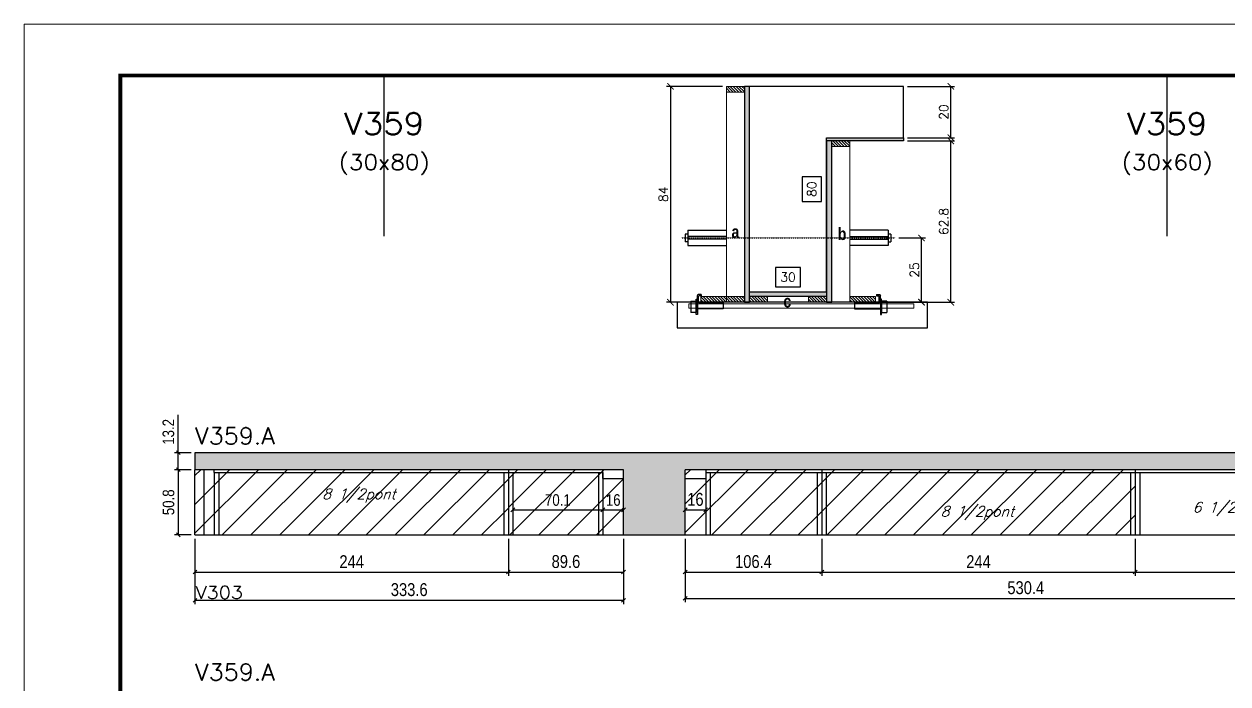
# Model space of a CAD drawing. Extents: x 137137 to 143418, y 10464 to 34486.
# Drawn here: x 140321 to 141258, y 31675 to 32189 of the extents above; entities that cross this region are included whole.
import ezdxf
from ezdxf.enums import TextEntityAlignment as Align

# ---------------------------------------------------------------- set-up
doc = ezdxf.new("R2010")
doc.units = 0
doc.linetypes.add('DASHED', pattern=[0.75, 0.5, -0.25])
doc.linetypes.add('HIDDEN', pattern=[0.375, 0.25, -0.125])
for name, color, linetype in [('5', 5, 'Continuous'), ('barrote', 251, 'Continuous'), ('COTA', 241, 'Continuous'), ('Cota Seção (2x)', 4, 'Continuous'), ('detalhes', 4, 'Continuous'), ('Painéis', 200, 'Continuous'), ('presilha', 1, 'Continuous'), ('SARR_2.2x7', 40, 'Continuous'), ('SARR_3.5x7', 81, 'Continuous'), ('TENSOR', 3, 'Continuous'), ('texto', 7, 'Continuous'), ('Texto de Titulo', 7, 'Continuous'), ('Texto Qtd Sarr', 242, 'Continuous')]:
    doc.layers.add(name, color=color, linetype=linetype)
for name, color, linetype, lineweight in [('CONCRETO', 251, 'Continuous', 25), ('Escoras', 2, 'Continuous', 25), ('Folhas', 255, 'Continuous', 9), ('Hachura', 251, 'Continuous', 9), ('Madeira', 126, 'Continuous', 18), ('SARRAFO DE PRESSAO', 251, 'DASHED', 9), ('SCO-___-LAJ', 2, 'Continuous', 0), ('Texto Seção', 7, 'Continuous', 15)]:
    doc.layers.add(name, color=color, linetype=linetype, lineweight=lineweight)
doc.styles.add('COTA TECNICA', font='techl___.ttf', dxfattribs={"height": 10})
doc.styles.add('COTA TECNICA-50', font='techl___.ttf', dxfattribs={"height": 9})
doc.styles.add('REGUA-120', font='ROMANS.shx', dxfattribs={"height": 15})
doc.styles.add('Romans', font='romans.shx')
doc.styles.add('TECNICA', font='techb___.ttf', dxfattribs={"height": 10})
doc.dimstyles.new('COTA PAINEL-50', dxfattribs={"dimtxt": 9, "dimasz": 3, "dimexe": 3, "dimexo": 3, "dimgap": 3, "dimtad": 1, "dimdec": 1, "dimzin": 12, "dimdsep": 46, "dimtxsty": 'COTA TECNICA-50', "dimblk1": 'OBLIQUE', "dimblk2": 'OBLIQUE', "dimsah": 1, "dimcen": 0.9, "dimclrd": 4, "dimclre": 4, "dimclrt": 240, "dimadec": 1, "dimazin": 3, "dimtfac": 1, "dimtdec": 1, "dimtmove": 0, "dimatfit": 3, "dimfxl": 1, "dimtolj": 1, "dimtzin": 12, "dimarcsym": 0})
doc.dimstyles.new('Cota Seção (2x)', dxfattribs={"dimtxt": 7, "dimasz": 5, "dimexe": 3, "dimexo": 3, "dimgap": 2, "dimtad": 3, "dimdec": 1, "dimlfac": 0.5, "dimzin": 12, "dimdsep": 46, "dimtxsty": 'Romans', "dimblk": 'ARCHTICK', "dimcen": 0, "dimclrd": 4, "dimclre": 4, "dimclrt": 1, "dimadec": 1, "dimazin": 3, "dimtfac": 1, "dimtdec": 1, "dimtmove": 0, "dimatfit": 3, "dimldrblk": 'OBLIQUE', "dimfxl": 1, "dimtolj": 1, "dimtzin": 12, "dimarcsym": 0})
doc.dimstyles.new('Cota Seção interna', dxfattribs={"dimtxt": 7, "dimasz": 6, "dimexe": 0.18, "dimexo": 2, "dimgap": -4, "dimtad": 3, "dimdec": 1, "dimlfac": 0.5, "dimzin": 12, "dimdsep": 46, "dimtxsty": 'Romans', "dimblk": 'ARCHTICK', "dimcen": 0.09, "dimse1": 1, "dimse2": 1, "dimsd1": 1, "dimsd2": 1, "dimclrd": 180, "dimclre": 5, "dimclrt": 1, "dimadec": 0, "dimazin": 3, "dimtfac": 1, "dimtdec": 1, "dimtofl": 0, "dimtmove": 0, "dimatfit": 3, "dimldrblk": 'ARCHTICK', "dimfxl": 1, "dimtolj": 1, "dimtzin": 0, "dimarcsym": 0})
doc.dimstyles.new('PAINEL', dxfattribs={"dimtxt": 10, "dimasz": 3, "dimexe": 3, "dimexo": 3, "dimgap": 3, "dimtad": 1, "dimdec": 1, "dimzin": 12, "dimdsep": 46, "dimtxsty": 'COTA TECNICA', "dimblk1": 'OBLIQUE', "dimblk2": 'OBLIQUE', "dimsah": 1, "dimcen": 0.9, "dimclrd": 4, "dimclre": 4, "dimclrt": 240, "dimadec": 1, "dimazin": 3, "dimtfac": 1, "dimtdec": 1, "dimtmove": 0, "dimatfit": 3, "dimfxl": 1, "dimtolj": 1, "dimtzin": 12, "dimarcsym": 0})

# ---------------------------------------------------------------- blocks, each defined once
blk = doc.blocks.new('9999999999')
at = {"layer": 'Folhas'}
blk.add_lwpolyline([(98138.98, 34190.21), (99623.98, 34190.21), (99623.98, 35240.21), (98138.98, 35240.21)], close=True, dxfattribs=at)
at = {"layer": 'Folhas', "color": 30, "const_width": 3}
blk.add_lwpolyline([(98213.98, 34230.21), (99583.98, 34230.21), (99583.98, 35200.21), (98213.98, 35200.21)], close=True, dxfattribs=at)
blk = doc.blocks.new('titulo1')
at = {"layer": 'Defpoints', "color": 252, "linetype": 'HIDDEN', "ltscale": 2}
blk.add_line((0, 0), (0, 125), dxfattribs=at)
at = {"layer": 'Defpoints', "style": 'Romans', "oblique": 15}
blk.add_attdef('FOLHA', text='', height=10, dxfattribs=at).set_placement((0, 15.58), align=Align.MIDDLE_CENTER)
at = {"layer": 'Texto Qtd Sarr', "color": 3, "style": 'Romans', "oblique": 15}
for tag, height, p in [('TITULO', 17, (0, 71.45)), ('SEÇÃO', 12, (0, 41.55))]:
    blk.add_attdef(tag, text='', height=height, dxfattribs=at).set_placement(p, align=Align.MIDDLE_CENTER)
blk = doc.blocks.new('_ArchTick')
at = {"color": 0, "linetype": 'ByBlock', "const_width": 0.15}
blk.add_lwpolyline([(-0.5, -0.5), (0.5, 0.5)], dxfattribs=at)
blk = doc.blocks.new('*D254')
at = {"layer": 'COTA', "color": 4, "lineweight": -2, "transparency": 16777216}
for p, q in [((141008.55, 32097.7), (141045.27, 32097.7)), ((141042.27, 31972.1), (141042.27, 32097.7)), ((140990.95, 31972.1), (141045.27, 31972.1))]:
    blk.add_line(p, q, dxfattribs=at)
at = {"layer": 'Defpoints', "color": 0, "transparency": 16777216}
for p in [(141005.55, 32097.7), (141042.27, 32097.7), (140987.95, 31972.1)]:
    blk.add_point(p, dxfattribs=at)
at = {"layer": 'COTA', "color": 4, "lineweight": -2, "transparency": 16777216, "xscale": 5, "yscale": 5, "zscale": 5}
for p, rotation in [((141042.27, 32097.7), 90), ((141042.27, 31972.1), 270)]:
    blk.add_blockref('_ArchTick', p, dxfattribs=dict(at, rotation=rotation))
at = {"layer": 'COTA', "color": 1, "transparency": 16777216, "insert": (141036.77, 32034.9), "char_height": 7, "attachment_point": 5, "rotation": 90, "style": 'Romans'}
blk.add_mtext('\\A1;62.8', dxfattribs=at)
blk = doc.blocks.new('_Oblique')
at = {"color": 0, "linetype": 'ByBlock', "lineweight": -2}
blk.add_line((-0.5, -0.5), (0.5, 0.5), dxfattribs=at)
blk = doc.blocks.new('*D255')
at = {"layer": 'COTA', "color": 4, "lineweight": -2, "transparency": 16777216}
for p, q in [((141008.55, 32140.1), (141045.27, 32140.1)), ((141042.27, 32100.1), (141042.27, 32140.1)), ((141008.55, 32100.1), (141045.27, 32100.1))]:
    blk.add_line(p, q, dxfattribs=at)
at = {"layer": 'Defpoints', "color": 0, "transparency": 16777216}
for p in [(141005.55, 32140.1), (141042.27, 32140.1), (141005.55, 32100.1)]:
    blk.add_point(p, dxfattribs=at)
at = {"layer": 'COTA', "color": 4, "lineweight": -2, "transparency": 16777216, "xscale": 5, "yscale": 5, "zscale": 5}
for p, rotation in [((141042.27, 32140.1), 90), ((141042.27, 32100.1), 270)]:
    blk.add_blockref('_ArchTick', p, dxfattribs=dict(at, rotation=rotation))
at = {"layer": 'COTA', "color": 1, "transparency": 16777216, "insert": (141036.77, 32120.1), "char_height": 7, "attachment_point": 5, "rotation": 90, "style": 'Romans'}
blk.add_mtext('\\A1;20', dxfattribs=at)
blk = doc.blocks.new('*D256')
at = {"layer": 'Cota Seção (2x)', "color": 180, "lineweight": -2, "transparency": 16777216}
for p, q in [((140941.55, 32069.77), (140926.55, 32069.77)), ((140926.55, 32069.77), (140926.55, 32050.44)), ((140941.55, 32050.44), (140941.55, 32069.77)), ((140926.55, 32050.44), (140941.55, 32050.44))]:
    blk.add_line(p, q, dxfattribs=at)
at = {"layer": 'Defpoints', "color": 0, "transparency": 16777216}
for p in [(140945.55, 32140.1), (140945.55, 32140.1), (140945.55, 31980.1)]:
    blk.add_point(p, dxfattribs=at)
at = {"layer": 'Cota Seção (2x)', "color": 1, "transparency": 16777216, "insert": (140934.05, 32060.1), "char_height": 7, "attachment_point": 5, "rotation": 90, "style": 'Romans'}
blk.add_mtext('\\A1;80', dxfattribs=at)
blk = doc.blocks.new('PRESILHA METÁLICA 1')
at = {"layer": 'presilha'}
for p, q in [((6, 15.5), (7.5, 15.5)), ((6, -2.5), (6, 15.5)), ((7.5, 10.6), (7.5, 19.9)), ((7.5, 15.5), (7.5, -2.5)), ((12, 21), (8.6, 21)), ((9, 11.6), (9, 18.9)), ((12, 19.5), (9.6, 19.5)), ((12, 21), (12, 19.5)), ((0, 13), (6, 13)), ((0, 13), (0, 0)), ((6, 0), (0, 0)), ((6, 13), (6, 0)), ((37.5, 4.1), (7.5, 4.1)), ((37.5, 11), (9.6, 11)), ((37.5, 11), (37.5, 4.1)), ((7.5, -2.5), (6, -2.5))]:
    blk.add_line(p, q, dxfattribs=at)
for centre, radius, start, end in [((8.6, 19.9), 1.14, 90, 180), ((9.6, 18.9), 0.57, 90, 180), ((9.6, 11.6), 0.57, 180, 270)]:
    blk.add_arc(centre, radius, start, end, dxfattribs=at)
blk = doc.blocks.new('*D264')
at = {"layer": 'Cota Seção (2x)', "color": 180, "lineweight": -2, "transparency": 16777216}
for p, q in [((140925.22, 31999.1), (140905.88, 31999.1)), ((140905.88, 31999.1), (140905.88, 31984.1)), ((140925.22, 31984.1), (140925.22, 31999.1)), ((140905.88, 31984.1), (140925.22, 31984.1))]:
    blk.add_line(p, q, dxfattribs=at)
at = {"layer": 'Defpoints', "color": 0, "transparency": 16777216}
for p in [(140885.55, 31980.1), (140945.55, 31980.1), (140945.55, 31972.1)]:
    blk.add_point(p, dxfattribs=at)
at = {"layer": 'Cota Seção (2x)', "color": 1, "transparency": 16777216, "insert": (140915.55, 31991.6), "char_height": 7, "attachment_point": 5, "style": 'Romans'}
blk.add_mtext('\\A1;30', dxfattribs=at)
blk = doc.blocks.new('*D407')
at = {"layer": 'COTA', "color": 4, "lineweight": -2, "transparency": 16777216}
for p, q in [((140864.55, 32140.1), (140821.01, 32140.1)), ((140824.01, 32140.1), (140824.01, 31972.1)), ((140864.55, 31972.1), (140821.01, 31972.1))]:
    blk.add_line(p, q, dxfattribs=at)
at = {"layer": 'Defpoints', "color": 0, "transparency": 16777216}
for p in [(140867.55, 32140.1), (140824.01, 31972.1), (140867.55, 31972.1)]:
    blk.add_point(p, dxfattribs=at)
at = {"layer": 'COTA', "color": 4, "lineweight": -2, "transparency": 16777216, "xscale": 5, "yscale": 5, "zscale": 5}
for p, rotation in [((140824.01, 32140.1), 90), ((140824.01, 31972.1), 270)]:
    blk.add_blockref('_ArchTick', p, dxfattribs=dict(at, rotation=rotation))
at = {"layer": 'COTA', "color": 1, "transparency": 16777216, "insert": (140818.51, 32056.1), "char_height": 7, "attachment_point": 5, "rotation": 90, "style": 'Romans'}
blk.add_mtext('\\A1;84', dxfattribs=at)
blk = doc.blocks.new('*D410')
at = {"layer": 'COTA', "color": 4, "lineweight": -2, "transparency": 16777216}
for p, q in [((141001.85, 32022.15), (141022.48, 32022.15)), ((141019.48, 31972.1), (141019.48, 32022.15)), ((140986.55, 31972.1), (141022.48, 31972.1))]:
    blk.add_line(p, q, dxfattribs=at)
at = {"layer": 'Defpoints', "color": 0, "transparency": 16777216}
for p in [(140998.85, 32022.15), (141019.48, 32022.15), (140983.55, 31972.1)]:
    blk.add_point(p, dxfattribs=at)
at = {"layer": 'COTA', "color": 4, "lineweight": -2, "transparency": 16777216, "xscale": 5, "yscale": 5, "zscale": 5}
for p, rotation in [((141019.48, 32022.15), 90), ((141019.48, 31972.1), 270)]:
    blk.add_blockref('_ArchTick', p, dxfattribs=dict(at, rotation=rotation))
at = {"layer": 'COTA', "color": 1, "transparency": 16777216, "insert": (141013.98, 31997.13), "char_height": 7, "attachment_point": 5, "rotation": 90, "style": 'Romans'}
blk.add_mtext('\\A1;25', dxfattribs=at)
blk = doc.blocks.new('*D484')
at = {"layer": 'COTA', "color": 4, "linetype": 'ByBlock', "lineweight": -2, "transparency": 16777216}
for p, q in [((140453.83, 31787.91), (140453.83, 31758.99)), ((140697.83, 31787.91), (140697.83, 31758.99)), ((140453.83, 31761.99), (140697.83, 31761.99))]:
    blk.add_line(p, q, dxfattribs=at)
at = {"layer": 'Defpoints', "color": 0, "linetype": 'ByBlock', "transparency": 16777216}
for p in [(140453.83, 31790.91), (140697.83, 31790.91), (140697.83, 31761.99)]:
    blk.add_point(p, dxfattribs=at)
at = {"layer": 'COTA', "color": 4, "linetype": 'ByBlock', "lineweight": -2, "transparency": 16777216, "xscale": 3, "yscale": 3, "zscale": 3, "rotation": 180}
blk.add_blockref('_Oblique', (140453.83, 31761.99), dxfattribs=at)
at = {"layer": 'COTA', "color": 4, "linetype": 'ByBlock', "lineweight": -2, "transparency": 16777216, "xscale": 3, "yscale": 3, "zscale": 3}
blk.add_blockref('_Oblique', (140697.83, 31761.99), dxfattribs=at)
at = {"layer": 'COTA', "color": 240, "linetype": 'ByBlock', "transparency": 16777216, "insert": (140575.83, 31770.07), "char_height": 10, "attachment_point": 5, "style": 'COTA TECNICA'}
blk.add_mtext('\\A1;244', dxfattribs=at)
blk = doc.blocks.new('*D485')
at = {"layer": 'COTA', "color": 4, "linetype": 'ByBlock', "lineweight": -2, "transparency": 16777216}
for p, q in [((140697.83, 31787.91), (140697.83, 31758.99)), ((140787.43, 31787.91), (140787.43, 31758.99)), ((140697.83, 31761.99), (140787.43, 31761.99))]:
    blk.add_line(p, q, dxfattribs=at)
at = {"layer": 'Defpoints', "color": 0, "linetype": 'ByBlock', "transparency": 16777216}
for p in [(140697.83, 31790.91), (140787.43, 31790.91), (140787.43, 31761.99)]:
    blk.add_point(p, dxfattribs=at)
at = {"layer": 'COTA', "color": 4, "linetype": 'ByBlock', "lineweight": -2, "transparency": 16777216, "xscale": 3, "yscale": 3, "zscale": 3, "rotation": 180}
blk.add_blockref('_Oblique', (140697.83, 31761.99), dxfattribs=at)
at = {"layer": 'COTA', "color": 4, "linetype": 'ByBlock', "lineweight": -2, "transparency": 16777216, "xscale": 3, "yscale": 3, "zscale": 3}
blk.add_blockref('_Oblique', (140787.43, 31761.99), dxfattribs=at)
at = {"layer": 'COTA', "color": 240, "linetype": 'ByBlock', "transparency": 16777216, "insert": (140742.63, 31770.13), "char_height": 10, "attachment_point": 5, "style": 'COTA TECNICA'}
blk.add_mtext('\\A1;89.6', dxfattribs=at)
blk = doc.blocks.new('*D486')
at = {"layer": 'COTA', "color": 4, "linetype": 'ByBlock', "lineweight": -2, "transparency": 16777216}
for p, q in [((140941.83, 31787.91), (140941.83, 31758.99)), ((141185.83, 31787.91), (141185.83, 31758.99)), ((140941.83, 31761.99), (141185.83, 31761.99))]:
    blk.add_line(p, q, dxfattribs=at)
at = {"layer": 'Defpoints', "color": 0, "linetype": 'ByBlock', "transparency": 16777216}
for p in [(140941.83, 31790.91), (141185.83, 31790.91), (141185.83, 31761.99)]:
    blk.add_point(p, dxfattribs=at)
at = {"layer": 'COTA', "color": 4, "linetype": 'ByBlock', "lineweight": -2, "transparency": 16777216, "xscale": 3, "yscale": 3, "zscale": 3, "rotation": 180}
blk.add_blockref('_Oblique', (140941.83, 31761.99), dxfattribs=at)
at = {"layer": 'COTA', "color": 4, "linetype": 'ByBlock', "lineweight": -2, "transparency": 16777216, "xscale": 3, "yscale": 3, "zscale": 3}
blk.add_blockref('_Oblique', (141185.83, 31761.99), dxfattribs=at)
at = {"layer": 'COTA', "color": 240, "linetype": 'ByBlock', "transparency": 16777216, "insert": (141063.83, 31770.07), "char_height": 10, "attachment_point": 5, "style": 'COTA TECNICA'}
blk.add_mtext('\\A1;244', dxfattribs=at)
blk = doc.blocks.new('*D487')
at = {"layer": 'COTA', "color": 4, "linetype": 'ByBlock', "lineweight": -2, "transparency": 16777216}
for p, q in [((141185.83, 31787.91), (141185.83, 31758.99)), ((141365.83, 31787.91), (141365.83, 31758.99)), ((141185.83, 31761.99), (141365.83, 31761.99))]:
    blk.add_line(p, q, dxfattribs=at)
at = {"layer": 'Defpoints', "color": 0, "linetype": 'ByBlock', "transparency": 16777216}
for p in [(141185.83, 31790.91), (141365.83, 31790.91), (141365.83, 31761.99)]:
    blk.add_point(p, dxfattribs=at)
at = {"layer": 'COTA', "color": 4, "linetype": 'ByBlock', "lineweight": -2, "transparency": 16777216, "xscale": 3, "yscale": 3, "zscale": 3, "rotation": 180}
blk.add_blockref('_Oblique', (141185.83, 31761.99), dxfattribs=at)
at = {"layer": 'COTA', "color": 4, "linetype": 'ByBlock', "lineweight": -2, "transparency": 16777216, "xscale": 3, "yscale": 3, "zscale": 3}
blk.add_blockref('_Oblique', (141365.83, 31761.99), dxfattribs=at)
at = {"layer": 'COTA', "color": 240, "linetype": 'ByBlock', "transparency": 16777216, "insert": (141275.83, 31770.12), "char_height": 10, "attachment_point": 5, "style": 'COTA TECNICA'}
blk.add_mtext('\\A1;180', dxfattribs=at)
blk = doc.blocks.new('*D492')
at = {"layer": 'Defpoints', "color": 0, "linetype": 'ByBlock', "transparency": 16777216}
for p in [(140453.83, 31841.71), (140440.86, 31790.91), (140453.83, 31790.91)]:
    blk.add_point(p, dxfattribs=at)
at = {"layer": 'Escoras', "color": 4, "linetype": 'ByBlock', "lineweight": -2, "transparency": 16777216}
for p, q in [((140450.83, 31841.71), (140437.86, 31841.71)), ((140440.86, 31841.71), (140440.86, 31790.91)), ((140450.83, 31790.91), (140437.86, 31790.91))]:
    blk.add_line(p, q, dxfattribs=at)
at = {"layer": 'Escoras', "color": 4, "linetype": 'ByBlock', "lineweight": -2, "transparency": 16777216, "xscale": 3, "yscale": 3, "zscale": 3}
for p, rotation in [((140440.86, 31841.71), 90), ((140440.86, 31790.91), 270)]:
    blk.add_blockref('_Oblique', p, dxfattribs=dict(at, rotation=rotation))
at = {"layer": 'Escoras', "color": 240, "linetype": 'ByBlock', "transparency": 16777216, "insert": (140433.25, 31816.31), "char_height": 9, "attachment_point": 5, "rotation": 90, "style": 'COTA TECNICA-50'}
blk.add_mtext('\\A1;50.8', dxfattribs=at)
blk = doc.blocks.new('*D493')
at = {"layer": 'Defpoints', "color": 0, "linetype": 'ByBlock', "transparency": 16777216}
for p in [(140440.86, 31854.91), (140453.83, 31854.91), (140453.83, 31841.71)]:
    blk.add_point(p, dxfattribs=at)
at = {"layer": 'Escoras', "color": 4, "linetype": 'ByBlock', "lineweight": -2, "transparency": 16777216}
for p, q in [((140440.86, 31854.91), (140440.86, 31884.37)), ((140450.83, 31854.91), (140437.86, 31854.91)), ((140440.86, 31841.71), (140440.86, 31854.91)), ((140450.83, 31841.71), (140437.86, 31841.71))]:
    blk.add_line(p, q, dxfattribs=at)
at = {"layer": 'Escoras', "color": 4, "linetype": 'ByBlock', "lineweight": -2, "transparency": 16777216, "xscale": 3, "yscale": 3, "zscale": 3}
for p, rotation in [((140440.86, 31854.91), 90), ((140440.86, 31841.71), 270)]:
    blk.add_blockref('_Oblique', p, dxfattribs=dict(at, rotation=rotation))
at = {"layer": 'Escoras', "color": 240, "linetype": 'ByBlock', "transparency": 16777216, "insert": (140433.17, 31871.14), "char_height": 9, "attachment_point": 5, "rotation": 90, "style": 'COTA TECNICA-50'}
blk.add_mtext('\\A1;13.2', dxfattribs=at)
blk = doc.blocks.new('*D474')
at = {"layer": 'Defpoints', "color": 0, "linetype": 'ByBlock', "transparency": 16777216}
for p in [(140701.29, 31810.43), (140771.43, 31810.43), (140771.43, 31810.43)]:
    blk.add_point(p, dxfattribs=at)
at = {"layer": 'Escoras', "color": 4, "linetype": 'ByBlock', "lineweight": -2, "transparency": 16777216}
blk.add_line((140701.29, 31810.43), (140771.43, 31810.43), dxfattribs=at)
at = {"layer": 'Escoras', "color": 4, "linetype": 'ByBlock', "lineweight": -2, "transparency": 16777216, "xscale": 3, "yscale": 3, "zscale": 3, "rotation": 180}
blk.add_blockref('_Oblique', (140701.29, 31810.43), dxfattribs=at)
at = {"layer": 'Escoras', "color": 4, "linetype": 'ByBlock', "lineweight": -2, "transparency": 16777216, "xscale": 3, "yscale": 3, "zscale": 3}
blk.add_blockref('_Oblique', (140771.43, 31810.43), dxfattribs=at)
at = {"layer": 'Escoras', "color": 240, "linetype": 'ByBlock', "transparency": 16777216, "insert": (140736.36, 31818.03), "char_height": 9, "attachment_point": 5, "style": 'COTA TECNICA-50'}
blk.add_mtext('\\A1;70.1', dxfattribs=at)
blk = doc.blocks.new('*D475')
at = {"layer": 'Defpoints', "color": 0, "linetype": 'ByBlock', "transparency": 16777216}
for p in [(140771.43, 31810.43), (140787.43, 31810.43), (140787.43, 31810.43)]:
    blk.add_point(p, dxfattribs=at)
at = {"layer": 'Escoras', "color": 4, "linetype": 'ByBlock', "lineweight": -2, "transparency": 16777216}
blk.add_line((140771.43, 31810.43), (140787.43, 31810.43), dxfattribs=at)
at = {"layer": 'Escoras', "color": 4, "linetype": 'ByBlock', "lineweight": -2, "transparency": 16777216, "xscale": 3, "yscale": 3, "zscale": 3, "rotation": 180}
blk.add_blockref('_Oblique', (140771.43, 31810.43), dxfattribs=at)
at = {"layer": 'Escoras', "color": 4, "linetype": 'ByBlock', "lineweight": -2, "transparency": 16777216, "xscale": 3, "yscale": 3, "zscale": 3}
blk.add_blockref('_Oblique', (140787.43, 31810.43), dxfattribs=at)
at = {"layer": 'Escoras', "color": 240, "linetype": 'ByBlock', "transparency": 16777216, "insert": (140779.43, 31818.03), "char_height": 9, "attachment_point": 5, "style": 'COTA TECNICA-50'}
blk.add_mtext('\\A1;16', dxfattribs=at)
blk = doc.blocks.new('*D518')
at = {"layer": 'COTA', "color": 4, "lineweight": -2, "ltscale": 25, "transparency": 16777216}
blk.add_line((140835.43, 31810.43), (140851.43, 31810.43), dxfattribs=at)
at = {"layer": 'Defpoints', "color": 0, "ltscale": 25, "transparency": 16777216}
for p in [(140835.43, 31810.43), (140851.43, 31810.43), (140851.43, 31810.43)]:
    blk.add_point(p, dxfattribs=at)
at = {"layer": 'COTA', "color": 4, "lineweight": -2, "ltscale": 25, "transparency": 16777216, "xscale": 3, "yscale": 3, "zscale": 3, "rotation": 180}
blk.add_blockref('_Oblique', (140835.43, 31810.43), dxfattribs=at)
at = {"layer": 'COTA', "color": 4, "lineweight": -2, "ltscale": 25, "transparency": 16777216, "xscale": 3, "yscale": 3, "zscale": 3}
blk.add_blockref('_Oblique', (140851.43, 31810.43), dxfattribs=at)
at = {"layer": 'COTA', "color": 240, "ltscale": 25, "transparency": 16777216, "insert": (140843.43, 31818.54), "char_height": 10, "attachment_point": 5, "style": 'COTA TECNICA'}
blk.add_mtext('\\A1;16', dxfattribs=at)
blk = doc.blocks.new('*D519')
at = {"layer": 'COTA', "color": 4, "lineweight": -2, "ltscale": 25, "transparency": 16777216}
for p, q in [((140835.43, 31787.91), (140835.43, 31758.99)), ((140941.83, 31787.91), (140941.83, 31758.99)), ((140835.43, 31761.99), (140941.83, 31761.99))]:
    blk.add_line(p, q, dxfattribs=at)
at = {"layer": 'Defpoints', "color": 0, "ltscale": 25, "transparency": 16777216}
for p in [(140835.43, 31790.91), (140941.83, 31790.91), (140941.83, 31761.99)]:
    blk.add_point(p, dxfattribs=at)
at = {"layer": 'COTA', "color": 4, "lineweight": -2, "ltscale": 25, "transparency": 16777216, "xscale": 3, "yscale": 3, "zscale": 3, "rotation": 180}
blk.add_blockref('_Oblique', (140835.43, 31761.99), dxfattribs=at)
at = {"layer": 'COTA', "color": 4, "lineweight": -2, "ltscale": 25, "transparency": 16777216, "xscale": 3, "yscale": 3, "zscale": 3}
blk.add_blockref('_Oblique', (140941.83, 31761.99), dxfattribs=at)
at = {"layer": 'COTA', "color": 240, "ltscale": 25, "transparency": 16777216, "insert": (140888.63, 31770.1), "char_height": 10, "attachment_point": 5, "style": 'COTA TECNICA'}
blk.add_mtext('\\A1;106.4', dxfattribs=at)
blk = doc.blocks.new('*D520')
at = {"layer": 'COTA', "color": 4, "lineweight": -2, "ltscale": 25, "transparency": 16777216}
for p, q in [((140453.83, 31787.91), (140453.83, 31737.04)), ((140787.43, 31787.91), (140787.43, 31737.04)), ((140453.83, 31740.04), (140787.43, 31740.04))]:
    blk.add_line(p, q, dxfattribs=at)
at = {"layer": 'Defpoints', "color": 0, "ltscale": 25, "transparency": 16777216}
for p in [(140453.83, 31790.91), (140787.43, 31790.91), (140787.43, 31740.04)]:
    blk.add_point(p, dxfattribs=at)
at = {"layer": 'COTA', "color": 4, "lineweight": -2, "ltscale": 25, "transparency": 16777216, "xscale": 3, "yscale": 3, "zscale": 3, "rotation": 180}
blk.add_blockref('_Oblique', (140453.83, 31740.04), dxfattribs=at)
at = {"layer": 'COTA', "color": 4, "lineweight": -2, "ltscale": 25, "transparency": 16777216, "xscale": 3, "yscale": 3, "zscale": 3}
blk.add_blockref('_Oblique', (140787.43, 31740.04), dxfattribs=at)
at = {"layer": 'COTA', "color": 240, "ltscale": 25, "transparency": 16777216, "insert": (140620.63, 31748.26), "char_height": 10, "attachment_point": 5, "style": 'COTA TECNICA'}
blk.add_mtext('\\A1;333.6', dxfattribs=at)
blk = doc.blocks.new('*D521')
at = {"layer": 'COTA', "color": 4, "lineweight": -2, "ltscale": 25, "transparency": 16777216}
for p, q in [((140835.43, 31787.91), (140835.43, 31738.54)), ((141365.83, 31787.91), (141365.83, 31738.54)), ((140835.43, 31741.54), (141365.83, 31741.54))]:
    blk.add_line(p, q, dxfattribs=at)
at = {"layer": 'Defpoints', "color": 0, "ltscale": 25, "transparency": 16777216}
for p in [(140835.43, 31790.91), (141365.83, 31790.91), (141365.83, 31741.54)]:
    blk.add_point(p, dxfattribs=at)
at = {"layer": 'COTA', "color": 4, "lineweight": -2, "ltscale": 25, "transparency": 16777216, "xscale": 3, "yscale": 3, "zscale": 3, "rotation": 180}
blk.add_blockref('_Oblique', (140835.43, 31741.54), dxfattribs=at)
at = {"layer": 'COTA', "color": 4, "lineweight": -2, "ltscale": 25, "transparency": 16777216, "xscale": 3, "yscale": 3, "zscale": 3}
blk.add_blockref('_Oblique', (141365.83, 31741.54), dxfattribs=at)
at = {"layer": 'COTA', "color": 240, "ltscale": 25, "transparency": 16777216, "insert": (141100.63, 31749.76), "char_height": 10, "attachment_point": 5, "style": 'COTA TECNICA'}
blk.add_mtext('\\A1;530.4', dxfattribs=at)

msp = doc.modelspace()

# ---------------------------------------------------------------- hatches: boundary and pattern name
at = {"layer": 'COTA', "linetype": 'ByBlock'}
h = msp.add_hatch(dxfattribs=at)
h.set_pattern_fill('AR-CONC', color=256, scale=0.03)
h.paths.add_polyline_path([(140835.43, 31841.71), (141040.83, 31841.71), (141178.83, 31841.71), (141338.83, 31841.71), (141338.83, 31810.91), (141365.83, 31810.91), (141365.83, 31854.91), (140453.83, 31854.91), (140453.83, 31841.71), (140787.43, 31841.71), (140787.43, 31790.91), (140835.43, 31790.91)])
at = {"layer": 'Hachura'}
h = msp.add_hatch(dxfattribs=at)
h.set_pattern_fill('ANSI31', color=256, scale=0.5, angle=270, style=0)
h.set_pattern_definition([(315, (163773.372, 23832.4592), (1.12253202, 1.12253202), [])])
h.paths.add_polyline_path([(140867.55, 32135.7), (140867.55, 32140.1), (140881.55, 32140.1), (140881.55, 32135.7)])
h = msp.add_hatch(color=256, dxfattribs=at)
h.dxf.hatch_style = 1
h.paths.add_polyline_path([(140885.55, 32140.1), (140881.55, 32140.1), (140881.55, 31972.1), (140885.55, 31972.1)])
h = msp.add_hatch(color=256, dxfattribs=at)
h.dxf.hatch_style = 1
h.paths.add_polyline_path([(140945.55, 32097.7), (140945.55, 32100.1), (141005.55, 32100.1), (141005.55, 32097.7)])
h = msp.add_hatch(color=256, dxfattribs=at)
h.dxf.hatch_style = 1
h.paths.add_polyline_path([(140949.55, 32097.7), (140945.55, 32097.7), (140945.55, 31972.1), (140949.55, 31972.1)])
h = msp.add_hatch(dxfattribs=at)
h.set_pattern_fill('ANSI31', color=256, scale=0.5, angle=270, style=0)
h.set_pattern_definition([(315, (163855.371, 23790.0592), (1.12253202, 1.12253202), [])])
h.paths.add_polyline_path([(140949.55, 32093.3), (140949.55, 32097.7), (140963.55, 32097.7), (140963.55, 32093.3)])
h = msp.add_hatch(color=256, dxfattribs=at)
h.dxf.hatch_style = 1
h.paths.add_polyline_path([(140885.55, 31976.5), (140885.55, 31980.1), (140945.55, 31980.1), (140945.55, 31976.5)])
h = msp.add_hatch(dxfattribs=at)
h.set_pattern_fill('ANSI31', color=256, scale=0.5, angle=270, style=0)
h.set_pattern_definition([(315, (163739.372, 23742.4592), (1.12253202, 1.12253202), [])])
h.paths.add_polyline_path([(140867.55, 31972.1), (140867.55, 31976.5), (140847.55, 31976.5), (140847.55, 31972.1)])
h = msp.add_hatch(dxfattribs=at)
h.set_pattern_fill('ANSI31', color=256, scale=0.5, angle=270, style=0)
h.set_pattern_definition([(315, (163773.372, 23792.4592), (1.12253202, 1.12253202), [])])
h.paths.add_polyline_path([(140867.55, 31976.5), (140867.55, 31972.1), (140881.55, 31972.1), (140881.55, 31976.5)])
h = msp.add_hatch(dxfattribs=at)
h.set_pattern_fill('ANSI31', color=256, scale=0.5, angle=270, style=0)
h.set_pattern_definition([(315, (163842.172, 23742.4592), (1.12253202, 1.12253202), [])])
h.paths.add_polyline_path([(140885.55, 31972.1), (140885.55, 31976.5), (140899.55, 31976.5), (140899.55, 31972.1)])
h = msp.add_hatch(dxfattribs=at)
h.set_pattern_fill('ANSI31', color=256, scale=0.5, angle=270, style=0)
h.set_pattern_definition([(315, (163864.171, 23742.4592), (1.12253202, 1.12253202), [])])
h.paths.add_polyline_path([(140945.55, 31972.1), (140945.55, 31976.5), (140931.55, 31976.5), (140931.55, 31972.1)])
h = msp.add_hatch(dxfattribs=at)
h.set_pattern_fill('ANSI31', color=256, scale=0.5, angle=270, style=0)
h.set_pattern_definition([(315, (163855.371, 23742.4592), (1.12253202, 1.12253202), [])])
h.paths.add_polyline_path([(140983.55, 31972.1), (140983.55, 31976.5), (140963.55, 31976.5), (140963.55, 31972.1)])
at = {"layer": 'Hachura', "linetype": 'ByBlock'}
h = msp.add_hatch(dxfattribs=at)
h.set_pattern_fill('ANSI31', color=256, scale=5)
h.set_pattern_definition([(45, (6544.79, 3782.895), (-11.2253202, 11.2253202), [])])
h.paths.add_polyline_path([(140453.83, 31841.71), (140453.83, 31790.91), (140697.83, 31790.91), (140697.83, 31841.71)])
h = msp.add_hatch(dxfattribs=at)
h.set_pattern_fill('ANSI31', color=256, scale=5)
h.paths.add_polyline_path([(140787.43, 31841.71), (140697.83, 31841.71), (140697.83, 31790.91), (140787.43, 31790.91)])
h = msp.add_hatch(dxfattribs=at)
h.set_pattern_fill('ANSI31', color=256, scale=5)
h.paths.add_polyline_path([(140941.83, 31841.71), (140835.43, 31841.71), (140835.43, 31790.91), (140941.83, 31790.91)])
h.paths.add_polyline_path([(140833.93, 31808.71), (140852.24, 31808.71), (140852.24, 31829.3), (140833.93, 31829.3)], flags=9)
h = msp.add_hatch(dxfattribs=at)
h.set_pattern_fill('ANSI31', color=256, scale=5)
h.paths.add_polyline_path([(141185.83, 31841.71), (141178.83, 31841.71), (141040.83, 31841.71), (140941.83, 31841.71), (140941.83, 31790.91), (141185.83, 31790.91)])

# ---------------------------------------------------------------- linework, layer by layer
at = {"ltscale": 3}
for p, q in [((140835.55, 32025.15), (140835.55, 32019.15)), ((140837.55, 32025.15), (140835.55, 32025.15)), ((140837.55, 32028.15), (140837.55, 32016.15)), ((140837.55, 32028.15), (140867.55, 32028.15)), ((140993.55, 32028.15), (140963.55, 32028.15)), ((140993.55, 32028.15), (140993.55, 32016.15)), ((140995.55, 32025.15), (140993.55, 32025.15)), ((140995.55, 32025.15), (140995.55, 32019.15)), ((140837.55, 32019.15), (140835.55, 32019.15)), ((140867.55, 32023.15), (140837.55, 32023.15)), ((140867.55, 32021.15), (140837.55, 32021.15)), ((140837.55, 32016.15), (140867.55, 32016.15)), ((140963.55, 32023.15), (140993.55, 32023.15)), ((140963.55, 32021.15), (140993.55, 32021.15)), ((140993.55, 32016.15), (140963.55, 32016.15)), ((140993.55, 32019.15), (140995.55, 32019.15))]:
    msp.add_line(p, q, dxfattribs=at)
at = {"layer": 'barrote'}
msp.add_lwpolyline([(140829.19, 31952.1), (141024.15, 31952.1), (141024.15, 31972.1), (140829.19, 31972.1)], close=True, dxfattribs=at)
at = {"layer": 'CONCRETO'}
msp.add_line((140885.55, 31980.1), (140885.55, 32140.1), dxfattribs=at)
msp.add_lwpolyline([(140885.55, 31980.1), (140945.55, 31980.1), (140945.55, 32100.1), (141005.55, 32100.1), (141005.55, 32140.1), (140945.55, 32140.1), (140945.55, 32140.1), (140885.55, 32140.1)], dxfattribs=at)
at = {"layer": 'COTA', "linetype": 'ByBlock'}
for p, q in [((141365.83, 31854.91), (140453.83, 31854.91)), ((140453.83, 31854.91), (140453.83, 31841.71)), ((140787.43, 31790.91), (140835.43, 31790.91))]:
    msp.add_line(p, q, dxfattribs=at)
at = {"layer": 'Madeira'}
for points in [[(140867.55, 32135.7), (140867.55, 32140.1), (140881.55, 32140.1), (140881.55, 32135.7)], [(140867.55, 32140.1), (140881.55, 32140.1), (140881.55, 31972.1), (140867.55, 31972.1)], [(140949.55, 32093.3), (140949.55, 32097.7), (140963.55, 32097.7), (140963.55, 32093.3)], [(140949.55, 32097.7), (140963.55, 32097.7), (140963.55, 31972.1), (140949.55, 31972.1)], [(140867.55, 31972.1), (140867.55, 31976.5), (140847.55, 31976.5), (140847.55, 31972.1)], [(140867.55, 31976.5), (140867.55, 31972.1), (140881.55, 31972.1), (140881.55, 31976.5)], [(140885.55, 31972.1), (140885.55, 31976.5), (140899.55, 31976.5), (140899.55, 31972.1)], [(140945.55, 31972.1), (140945.55, 31976.5), (140931.55, 31976.5), (140931.55, 31972.1)], [(140983.55, 31972.1), (140983.55, 31976.5), (140963.55, 31976.5), (140963.55, 31972.1)]]:
    msp.add_lwpolyline(points, close=True, dxfattribs=at)
at = {"layer": 'Painéis', "linetype": 'ByBlock'}
for p, q in [((140453.83, 31790.91), (140453.83, 31841.71)), ((140697.83, 31841.71), (140697.83, 31790.91)), ((140787.43, 31790.91), (140787.43, 31841.71)), ((140835.43, 31790.91), (140835.43, 31841.71)), ((140941.83, 31841.71), (140941.83, 31790.91)), ((141185.83, 31841.71), (141185.83, 31790.91)), ((140453.83, 31790.91), (140787.43, 31790.91)), ((140835.43, 31790.91), (141338.83, 31790.91))]:
    msp.add_line(p, q, dxfattribs=at)
at = {"layer": 'Painéis'}
for points in [[(140885.55, 32140.1), (140881.55, 32140.1), (140881.55, 31972.1), (140885.55, 31972.1)], [(140945.55, 32097.7), (140945.55, 32100.1), (141005.55, 32100.1), (141005.55, 32097.7)], [(140949.55, 32097.7), (140945.55, 32097.7), (140945.55, 31972.1), (140949.55, 31972.1)], [(140885.55, 31976.5), (140885.55, 31980.1), (140945.55, 31980.1), (140945.55, 31976.5)]]:
    msp.add_lwpolyline(points, close=True, dxfattribs=at)
at = {"layer": 'Painéis', "linetype": 'ByBlock'}
for points in [[(140787.43, 31841.71), (140453.83, 31841.71)], [(141338.83, 31841.71), (141178.83, 31841.71), (141040.83, 31841.71), (141040.83, 31841.71), (140835.43, 31841.71)]]:
    msp.add_lwpolyline(points, dxfattribs=at)
at = {"layer": 'SARR_2.2x7', "linetype": 'Continuous', "ltscale": 50}
for p, q in [((140460.83, 31841.71), (140460.83, 31790.91)), ((140468.83, 31839.51), (140468.83, 31841.71)), ((140468.83, 31839.51), (140697.83, 31839.51)), ((140697.83, 31839.51), (140771.43, 31839.51)), ((140771.43, 31834.71), (140771.43, 31841.71)), ((140851.43, 31839.51), (140941.83, 31839.51)), ((140941.83, 31839.51), (141185.83, 31839.51)), ((141185.83, 31839.51), (141338.83, 31839.51)), ((140771.43, 31834.71), (140787.43, 31834.71)), ((140835.43, 31834.71), (140851.43, 31834.71))]:
    msp.add_line(p, q, dxfattribs=at)
at = {"layer": 'SARR_3.5x7'}
for p, q in [((140468.83, 31839.51), (140468.83, 31790.91)), ((140472.33, 31839.51), (140472.33, 31790.91)), ((140694.29, 31839.51), (140694.29, 31790.91)), ((140701.29, 31839.51), (140701.29, 31790.91)), ((140767.89, 31839.51), (140767.89, 31790.91)), ((140771.43, 31839.51), (140771.43, 31790.91)), ((140851.43, 31841.71), (140851.43, 31790.91)), ((140854.97, 31839.52), (140854.97, 31790.91)), ((140938.29, 31839.51), (140938.29, 31790.91)), ((140945.29, 31839.51), (140945.29, 31790.91)), ((141182.29, 31839.51), (141182.29, 31790.91)), ((141189.37, 31839.52), (141189.37, 31790.91))]:
    msp.add_line(p, q, dxfattribs=at)
at = {"layer": 'SCO-___-LAJ', "color": 1}
msp.add_lwpolyline([(140838.19, 31970.77), (141013.49, 31970.77), (141013.49, 31967.57), (140838.19, 31967.57)], close=True, dxfattribs=at)
at = {"layer": 'TENSOR', "linetype": 'HIDDEN', "ltscale": 0.5}
msp.add_line((140832.55, 32022.15), (140998.85, 32022.15), dxfattribs=at)

# ---------------------------------------------------------------- block references
at = {"layer": 'presilha', "yscale": 0.6666666666666666, "zscale": 0.6666666666666666}
for p, xscale in [((140839.97, 31964.14), 0.6666666666666666), ((140992.42, 31964.14), -0.6666666666666666)]:
    msp.add_blockref('PRESILHA METÁLICA 1', p, dxfattribs=dict(at, xscale=xscale))
at = {"layer": 'SARRAFO DE PRESSAO', "color": 6, "linetype": 'ByBlock'}
msp.add_blockref('9999999999', (42181.81, -3051.58), dxfattribs=at)
at = {"layer": 'Texto Seção'}
ref = msp.add_blockref('titulo1', (140601.17, 32023.63), dxfattribs=at)
ref.add_attrib('TITULO', 'V359', dxfattribs={"layer": 'Texto de Titulo', "color": 7, "height": 17, "style": 'Romans', "width": 1.1}).set_placement((140601.17, 32111.13), align=Align.MIDDLE_CENTER)
ref.add_attrib('SEÇÃO', '(30x80)', dxfattribs={"layer": 'Texto de Titulo', "color": 7, "height": 12, "style": 'Romans', "width": 1.1}).set_placement((140601.17, 32081.13), align=Align.MIDDLE_CENTER)
ref = msp.add_blockref('titulo1', (141210.74, 32023.63), dxfattribs=at)
ref.add_attrib('TITULO', 'V359', dxfattribs={"layer": 'Texto de Titulo', "color": 7, "height": 17, "style": 'Romans', "width": 1.1}).set_placement((141210.74, 32111.13), align=Align.MIDDLE_CENTER)
ref.add_attrib('SEÇÃO', '(30x60)', dxfattribs={"layer": 'Texto de Titulo', "color": 7, "height": 12, "style": 'Romans', "width": 1.1}).set_placement((141210.74, 32081.13), align=Align.MIDDLE_CENTER)

# ---------------------------------------------------------------- texts
at = {"layer": '5', "style": 'REGUA-120', "width": 1.1}
msp.add_text('V303', height=10, dxfattribs=at).set_placement((140454.41, 31741.14))
at = {"layer": 'detalhes', "style": 'TECNICA'}
for s, p in [('a', (140871.5, 32022.13)), ('b', (140954.27, 32020.51)), ('c', (140911.92, 31968.05))]:
    msp.add_text(s, height=9.6, dxfattribs=at).set_placement(p)
at = {"layer": 'texto', "color": 2, "char_height": 8, "attachment_point": 5, "style": 'Romans'}
for s, insert in [('{\\Q19;\\C256;8 1/2pont}', (140581.46, 31821.46)), ('{\\Q19;\\C256;8 1/2pont}', (141062.9, 31807.95)), ('{\\Q19;\\C256;6 1/2pont}', (141259.1, 31811.14))]:
    msp.add_mtext(s, dxfattribs=dict(at, insert=insert))
at = {"layer": 'Texto Seção', "style": 'REGUA-120', "width": 1.05}
for p in [(140454, 31861.49), (140454, 31677.6)]:
    msp.add_text('V359.A', height=13, dxfattribs=at).set_placement(p)

# ---------------------------------------------------------------- dimensions: what is measured, and where the dimension line sits
at = {"layer": 'COTA'}
for base, p1, p2, picture, middle in [((140824.01, 31972.1), (140867.55, 32140.1), (140867.55, 31972.1), '*D407', (140818.51, 32056.1)), ((141042.27, 32140.1), (141005.55, 32100.1), (141005.55, 32140.1), '*D255', (141036.77, 32120.1)), ((141042.27, 32097.7), (140987.95, 31972.1), (141005.55, 32097.7), '*D254', (141036.77, 32034.9)), ((141019.48, 32022.15), (140983.55, 31972.1), (140998.85, 32022.15), '*D410', (141013.98, 31997.13))]:
    dim = msp.add_linear_dim(base=base, p1=p1, p2=p2, angle=90, dimstyle='Cota Seção (2x)', dxfattribs=at)
    dim.commit()
    dim.dimension.update_dxf_attribs({"geometry": picture, "text_midpoint": middle})
at = {"layer": 'COTA', "ltscale": 25}
dim = msp.add_linear_dim(base=(140851.43, 31810.43), p1=(140835.43, 31810.43), p2=(140851.43, 31810.43), dimstyle='PAINEL', dxfattribs=at)
dim.commit()
dim.dimension.update_dxf_attribs({"geometry": '*D518', "text_midpoint": (140843.43, 31810.43), "dimtype": 160})
at = {"layer": 'COTA', "linetype": 'ByBlock'}
dim = msp.add_linear_dim(base=(140697.83, 31761.99), p1=(140453.83, 31790.91), p2=(140697.83, 31790.91), dimstyle='PAINEL', dxfattribs=at)
dim.commit()
dim.dimension.update_dxf_attribs({"geometry": '*D484', "text_midpoint": (140575.83, 31770.07)})
at = {"layer": 'COTA', "ltscale": 25}
for base, p1, p2, picture, middle in [((140787.43, 31740.04), (140453.83, 31790.91), (140787.43, 31790.91), '*D520', (140620.63, 31748.26)), ((140941.83, 31761.99), (140835.43, 31790.91), (140941.83, 31790.91), '*D519', (140888.63, 31770.1)), ((141365.83, 31741.54), (140835.43, 31790.91), (141365.83, 31790.91), '*D521', (141100.63, 31749.76))]:
    dim = msp.add_linear_dim(base=base, p1=p1, p2=p2, dimstyle='PAINEL', dxfattribs=at)
    dim.commit()
    dim.dimension.update_dxf_attribs({"geometry": picture, "text_midpoint": middle})
at = {"layer": 'COTA', "linetype": 'ByBlock'}
for base, p1, p2, picture, middle in [((140787.43, 31761.99), (140697.83, 31790.91), (140787.43, 31790.91), '*D485', (140742.63, 31770.13)), ((141185.83, 31761.99), (140941.83, 31790.91), (141185.83, 31790.91), '*D486', (141063.83, 31770.07)), ((141365.83, 31761.99), (141185.83, 31790.91), (141365.83, 31790.91), '*D487', (141275.83, 31770.12))]:
    dim = msp.add_linear_dim(base=base, p1=p1, p2=p2, dimstyle='PAINEL', override={"dimtmove": 1}, dxfattribs=at)
    dim.commit()
    dim.dimension.update_dxf_attribs({"geometry": picture, "text_midpoint": middle})
at = {"layer": 'Cota Seção (2x)'}
dim = msp.add_linear_dim(base=(140945.55, 32140.1), p1=(140945.55, 31980.1), p2=(140945.55, 32140.1), angle=90, dimstyle='Cota Seção interna', dxfattribs=at)
dim.commit()
dim.dimension.update_dxf_attribs({"geometry": '*D256', "text_midpoint": (140934.05, 32060.1)})
dim = msp.add_linear_dim(base=(140945.55, 31980.1), p1=(140885.55, 31980.1), p2=(140945.55, 31972.1), dimstyle='Cota Seção interna', dxfattribs=at)
dim.commit()
dim.dimension.update_dxf_attribs({"geometry": '*D264', "text_midpoint": (140915.55, 31980.1), "dimtype": 160})
at = {"layer": 'Escoras', "linetype": 'ByBlock'}
for base, p2, picture, middle in [((140440.86, 31854.91), (140453.83, 31854.91), '*D493', (140433.17, 31871.14)), ((140440.86, 31790.91), (140453.83, 31790.91), '*D492', (140433.25, 31816.31))]:
    dim = msp.add_linear_dim(base=base, p1=(140453.83, 31841.71), p2=p2, angle=90, dimstyle='COTA PAINEL-50', override={"dimarcsym": 1}, dxfattribs=at)
    dim.commit()
    dim.dimension.update_dxf_attribs({"geometry": picture, "text_midpoint": middle})
for base, p1, p2, picture, middle in [((140771.43, 31810.43), (140701.29, 31810.43), (140771.43, 31810.43), '*D474', (140736.36, 31818.03)), ((140787.43, 31810.43), (140771.43, 31810.43), (140787.43, 31810.43), '*D475', (140779.43, 31818.03))]:
    dim = msp.add_linear_dim(base=base, p1=p1, p2=p2, dimstyle='COTA PAINEL-50', override={"dimarcsym": 1}, dxfattribs=at)
    dim.commit()
    dim.dimension.update_dxf_attribs({"geometry": picture, "text_midpoint": middle})

doc.saveas('drawing.dxf')
